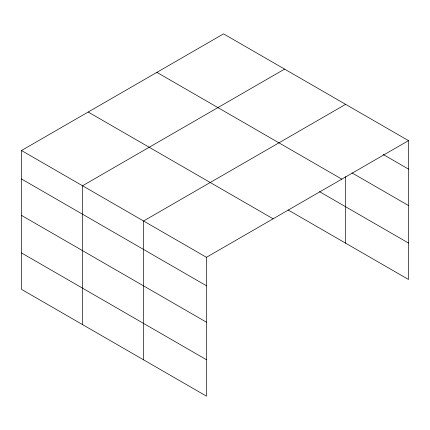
<?xml version="1.0" encoding="UTF-8"?>
<svg xmlns="http://www.w3.org/2000/svg" width="430" height="430" viewBox="0 0 430 430"><rect width="100%" height="100%" fill="white"/><g stroke="black" fill="none" stroke-linecap="round" stroke-linejoin="round"><path stroke-width="0.64" d="M408.5 140.642L223.557 33.868L21.5 150.527L21.5 289.358L206.443 396.132L206.443 257.301L408.5 140.642L408.5 279.473L288.079 209.947M284.59 69.106L82.533 185.76L82.533 324.591M345.618 104.34L143.561 220.999L143.561 359.829M383.119 154.445L408.5 169.103M351.966 172.887L408.5 205.524M156.88 72.364L341.823 179.138M319.463 191.646L408.5 243.052M88.177 112.026L273.12 218.805M21.5 150.527L206.443 257.301M21.5 178.982L206.443 285.756M21.5 215.403L206.443 322.183M21.5 252.931L206.443 359.711M345.618 176.59L345.618 243.17"/></g></svg>
